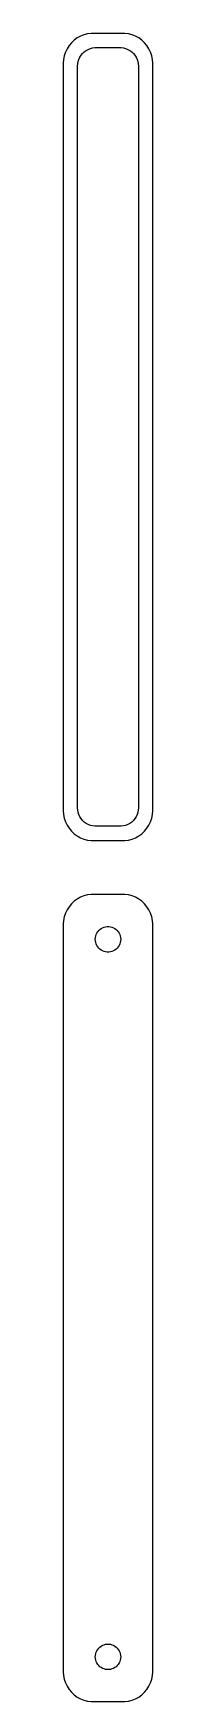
# Model space of a CAD drawing. Header units: metres. Extents: x -8 to 8, y 221 to 499.
import ezdxf

# ---------------------------------------------------------------- set-up
doc = ezdxf.new("R2010")
doc.units = ezdxf.units.M

msp = doc.modelspace()

# ---------------------------------------------------------------- linework, layer by layer
for p, q in [((-3.4369, 499.411), (-4.04507, 499.255)), ((-2.81395, 499.49), (-3.4369, 499.411)), ((2.81395, 499.49), (-2.81395, 499.49)), ((3.4369, 499.411), (2.81395, 499.49)), ((4.04507, 499.255), (3.4369, 499.411)), ((-6.88153, 496.909), (-7.14888, 496.341)), ((-6.54507, 497.439), (-6.88153, 496.909)), ((-6.14484, 497.923), (-6.54507, 497.439)), ((-5.68712, 498.353), (-6.14484, 497.923)), ((-5.17912, 498.722), (-5.68712, 498.353)), ((-4.62889, 499.024), (-5.17912, 498.722)), ((-4.04507, 499.255), (-4.62889, 499.024)), ((-3.98424, 496.399), (-3.66798, 496.628)), ((-3.66798, 496.628), (-3.32541, 496.817)), ((-3.32541, 496.817), (-2.96194, 496.961)), ((-2.96194, 496.961), (-2.5833, 497.058)), ((-2.5833, 497.058), (-2.19545, 497.107)), ((-2.19545, 497.107), (2.19545, 497.107)), ((2.19545, 497.107), (2.5833, 497.058)), ((2.5833, 497.058), (2.96194, 496.961)), ((2.96194, 496.961), (3.32541, 496.817)), ((3.32541, 496.817), (3.66798, 496.628)), ((3.66798, 496.628), (3.98424, 496.399)), ((4.62889, 499.024), (4.04507, 499.255)), ((5.17912, 498.722), (4.62889, 499.024)), ((5.68712, 498.353), (5.17912, 498.722)), ((6.14484, 497.923), (5.68712, 498.353)), ((6.54507, 497.439), (6.14484, 497.923)), ((6.88153, 496.909), (6.54507, 497.439)), ((7.14888, 496.341), (6.88153, 496.909)), ((-7.46057, 495.127), (-7.5, 494.5)), ((-7.5, 494.5), (-7.5, 369.5)), ((-7.34291, 495.743), (-7.46057, 495.127)), ((-7.14888, 496.341), (-7.34291, 495.743)), ((-5.11292, 494), (-5.08836, 494.39)), ((-5.11292, 370), (-5.11292, 494)), ((-5.08836, 494.39), (-5.01512, 494.774)), ((-5.01512, 494.774), (-4.89432, 495.146)), ((-4.89432, 495.146), (-4.72786, 495.5)), ((-4.72786, 495.5), (-4.5184, 495.83)), ((-4.5184, 495.83), (-4.26921, 496.131)), ((-4.26921, 496.131), (-3.98424, 496.399)), ((3.98424, 496.399), (4.26921, 496.131)), ((4.26921, 496.131), (4.5184, 495.83)), ((4.5184, 495.83), (4.72786, 495.5)), ((4.72786, 495.5), (4.89432, 495.146)), ((4.89432, 495.146), (5.01512, 494.774)), ((5.01512, 494.774), (5.08836, 494.39)), ((5.08836, 494.39), (5.11292, 494)), ((5.11292, 494), (5.11292, 370)), ((7.34291, 495.743), (7.14888, 496.341)), ((7.46057, 495.127), (7.34291, 495.743)), ((7.5, 494.5), (7.46057, 495.127)), ((7.5, 369.5), (7.5, 494.5)), ((-7.5, 369.5), (-7.46057, 368.873)), ((-7.46057, 368.873), (-7.34291, 368.257)), ((-7.34291, 368.257), (-7.14888, 367.659)), ((-5.08836, 369.61), (-5.11292, 370)), ((-5.01512, 369.226), (-5.08836, 369.61)), ((-4.89432, 368.854), (-5.01512, 369.226)), ((-4.72786, 368.5), (-4.89432, 368.854)), ((-4.5184, 368.17), (-4.72786, 368.5)), ((4.72786, 368.5), (4.5184, 368.17)), ((4.89432, 368.854), (4.72786, 368.5)), ((5.01512, 369.226), (4.89432, 368.854)), ((5.08836, 369.61), (5.01512, 369.226)), ((5.11292, 370), (5.08836, 369.61)), ((7.14888, 367.659), (7.34291, 368.257)), ((7.34291, 368.257), (7.46057, 368.873)), ((7.46057, 368.873), (7.5, 369.5)), ((-7.14888, 367.659), (-6.88153, 367.091)), ((-6.88153, 367.091), (-6.54507, 366.561)), ((-6.54507, 366.561), (-6.14484, 366.077)), ((-6.14484, 366.077), (-5.68712, 365.647)), ((-5.68712, 365.647), (-5.17912, 365.278)), ((-4.26921, 367.869), (-4.5184, 368.17)), ((-3.98424, 367.601), (-4.26921, 367.869)), ((-3.66798, 367.372), (-3.98424, 367.601)), ((-3.32541, 367.183), (-3.66798, 367.372)), ((-2.96194, 367.039), (-3.32541, 367.183)), ((-2.5833, 366.942), (-2.96194, 367.039)), ((-2.19545, 366.893), (-2.5833, 366.942)), ((2.19545, 366.893), (-2.19545, 366.893)), ((2.5833, 366.942), (2.19545, 366.893)), ((2.96194, 367.039), (2.5833, 366.942)), ((3.32541, 367.183), (2.96194, 367.039)), ((3.66798, 367.372), (3.32541, 367.183)), ((3.98424, 367.601), (3.66798, 367.372)), ((4.26921, 367.869), (3.98424, 367.601)), ((4.5184, 368.17), (4.26921, 367.869)), ((5.17912, 365.278), (5.68712, 365.647)), ((5.68712, 365.647), (6.14484, 366.077)), ((6.14484, 366.077), (6.54507, 366.561)), ((6.54507, 366.561), (6.88153, 367.091)), ((6.88153, 367.091), (7.14888, 367.659)), ((-5.17912, 365.278), (-4.62889, 364.976)), ((-4.62889, 364.976), (-4.04507, 364.745)), ((-4.04507, 364.745), (-3.4369, 364.589)), ((-3.4369, 364.589), (-2.81395, 364.51)), ((-2.81395, 364.51), (2.81395, 364.51)), ((2.81395, 364.51), (3.4369, 364.589)), ((3.4369, 364.589), (4.04507, 364.745)), ((4.04507, 364.745), (4.62889, 364.976)), ((4.62889, 364.976), (5.17912, 365.278)), ((-5.68712, 354.353), (-6.14484, 353.923)), ((-5.17912, 354.722), (-5.68712, 354.353)), ((-4.62889, 355.024), (-5.17912, 354.722)), ((-4.04507, 355.255), (-4.62889, 355.024)), ((-3.4369, 355.411), (-4.04507, 355.255)), ((-2.81395, 355.49), (-3.4369, 355.411)), ((2.81395, 355.49), (-2.81395, 355.49)), ((3.4369, 355.411), (2.81395, 355.49)), ((4.04507, 355.255), (3.4369, 355.411)), ((4.62889, 355.024), (4.04507, 355.255)), ((5.17912, 354.722), (4.62889, 355.024)), ((5.68712, 354.353), (5.17912, 354.722)), ((6.14484, 353.923), (5.68712, 354.353)), ((-7.34291, 351.743), (-7.46057, 351.127)), ((-7.14888, 352.341), (-7.34291, 351.743)), ((-6.88153, 352.909), (-7.14888, 352.341)), ((-6.54507, 353.439), (-6.88153, 352.909)), ((-6.14484, 353.923), (-6.54507, 353.439)), ((6.54507, 353.439), (6.14484, 353.923)), ((6.88153, 352.909), (6.54507, 353.439)), ((7.14888, 352.341), (6.88153, 352.909)), ((7.34291, 351.743), (7.14888, 352.341)), ((7.46057, 351.127), (7.34291, 351.743)), ((-7.46057, 351.127), (-7.5, 350.5)), ((-7.5, 350.5), (-7.5, 225.5)), ((-2.06821, 348.531), (-1.98534, 348.786)), ((-1.98534, 348.786), (-1.87117, 349.029)), ((-1.87117, 349.029), (-1.72748, 349.255)), ((-1.72748, 349.255), (-1.55655, 349.462)), ((-1.55655, 349.462), (-1.36108, 349.645)), ((-1.36108, 349.645), (-1.14413, 349.803)), ((-1.14413, 349.803), (-0.909149, 349.932)), ((-0.909149, 349.932), (-0.659836, 350.031)), ((-0.659836, 350.031), (-0.400101, 350.097)), ((-0.400101, 350.097), (-0.134064, 350.131)), ((-0.134064, 350.131), (0.134064, 350.131)), ((0.134064, 350.131), (0.400101, 350.097)), ((0.400101, 350.097), (0.659836, 350.031)), ((0.659836, 350.031), (0.909149, 349.932)), ((0.909149, 349.932), (1.14413, 349.803)), ((1.14413, 349.803), (1.36108, 349.645)), ((1.36108, 349.645), (1.55655, 349.462)), ((1.55655, 349.462), (1.72748, 349.255)), ((1.72748, 349.255), (1.87117, 349.029)), ((1.87117, 349.029), (1.98534, 348.786)), ((1.98534, 348.786), (2.06821, 348.531)), ((7.5, 350.5), (7.46057, 351.127)), ((7.5, 225.5), (7.5, 350.5)), ((-2.13528, 348), (-2.11845, 348.268)), ((-2.11845, 347.732), (-2.13528, 348)), ((-2.11845, 348.268), (-2.06821, 348.531)), ((-2.06821, 347.469), (-2.11845, 347.732)), ((-1.98534, 347.214), (-2.06821, 347.469)), ((-1.87117, 346.971), (-1.98534, 347.214)), ((-1.72748, 346.745), (-1.87117, 346.971)), ((-1.55655, 346.538), (-1.72748, 346.745)), ((-1.36108, 346.355), (-1.55655, 346.538)), ((-1.14413, 346.197), (-1.36108, 346.355)), ((-0.909149, 346.068), (-1.14413, 346.197)), ((-0.659836, 345.969), (-0.909149, 346.068)), ((-0.400101, 345.903), (-0.659836, 345.969)), ((0.659836, 345.969), (0.400101, 345.903)), ((0.909149, 346.068), (0.659836, 345.969)), ((1.14413, 346.197), (0.909149, 346.068)), ((1.36108, 346.355), (1.14413, 346.197)), ((1.55655, 346.538), (1.36108, 346.355)), ((1.72748, 346.745), (1.55655, 346.538)), ((1.87117, 346.971), (1.72748, 346.745)), ((1.98534, 347.214), (1.87117, 346.971)), ((2.06821, 347.469), (1.98534, 347.214)), ((2.06821, 348.531), (2.11845, 348.268)), ((2.11845, 347.732), (2.06821, 347.469)), ((2.11845, 348.268), (2.13528, 348)), ((2.13528, 348), (2.11845, 347.732)), ((-0.134064, 345.869), (-0.400101, 345.903)), ((0.134064, 345.869), (-0.134064, 345.869)), ((0.400101, 345.903), (0.134064, 345.869)), ((-2.06821, 228.531), (-1.98534, 228.786)), ((-1.98534, 228.786), (-1.87117, 229.029)), ((-1.87117, 229.029), (-1.72748, 229.255)), ((-1.72748, 229.255), (-1.55655, 229.462)), ((-1.55655, 229.462), (-1.36108, 229.645)), ((-1.36108, 229.645), (-1.14413, 229.803)), ((-1.14413, 229.803), (-0.909149, 229.932)), ((-0.909149, 229.932), (-0.659836, 230.031)), ((-0.659836, 230.031), (-0.400101, 230.097)), ((-0.400101, 230.097), (-0.134064, 230.131)), ((-0.134064, 230.131), (0.134064, 230.131)), ((0.134064, 230.131), (0.400101, 230.097)), ((0.400101, 230.097), (0.659836, 230.031)), ((0.659836, 230.031), (0.909149, 229.932)), ((0.909149, 229.932), (1.14413, 229.803)), ((1.14413, 229.803), (1.36108, 229.645)), ((1.36108, 229.645), (1.55655, 229.462)), ((1.55655, 229.462), (1.72748, 229.255)), ((1.72748, 229.255), (1.87117, 229.029)), ((1.87117, 229.029), (1.98534, 228.786)), ((1.98534, 228.786), (2.06821, 228.531)), ((-2.13528, 228), (-2.11845, 228.268)), ((-2.11845, 227.732), (-2.13528, 228)), ((-2.11845, 228.268), (-2.06821, 228.531)), ((-2.06821, 227.469), (-2.11845, 227.732)), ((-1.98534, 227.214), (-2.06821, 227.469)), ((-1.87117, 226.971), (-1.98534, 227.214)), ((-1.72748, 226.745), (-1.87117, 226.971)), ((-1.55655, 226.538), (-1.72748, 226.745)), ((-1.36108, 226.355), (-1.55655, 226.538)), ((-1.14413, 226.197), (-1.36108, 226.355)), ((-0.909149, 226.068), (-1.14413, 226.197)), ((-0.659836, 225.969), (-0.909149, 226.068)), ((0.909149, 226.068), (0.659836, 225.969)), ((1.14413, 226.197), (0.909149, 226.068)), ((1.36108, 226.355), (1.14413, 226.197)), ((1.55655, 226.538), (1.36108, 226.355)), ((1.72748, 226.745), (1.55655, 226.538)), ((1.87117, 226.971), (1.72748, 226.745)), ((1.98534, 227.214), (1.87117, 226.971)), ((2.06821, 227.469), (1.98534, 227.214)), ((2.06821, 228.531), (2.11845, 228.268)), ((2.11845, 227.732), (2.06821, 227.469)), ((2.11845, 228.268), (2.13528, 228)), ((2.13528, 228), (2.11845, 227.732)), ((-7.5, 225.5), (-7.46057, 224.873)), ((-7.46057, 224.873), (-7.34291, 224.257)), ((-7.34291, 224.257), (-7.14888, 223.659)), ((-7.14888, 223.659), (-6.88153, 223.091)), ((-0.400101, 225.903), (-0.659836, 225.969)), ((-0.134064, 225.869), (-0.400101, 225.903)), ((0.134064, 225.869), (-0.134064, 225.869)), ((0.400101, 225.903), (0.134064, 225.869)), ((0.659836, 225.969), (0.400101, 225.903)), ((6.88153, 223.091), (7.14888, 223.659)), ((7.14888, 223.659), (7.34291, 224.257)), ((7.34291, 224.257), (7.46057, 224.873)), ((7.46057, 224.873), (7.5, 225.5)), ((-6.88153, 223.091), (-6.54507, 222.561)), ((-6.54507, 222.561), (-6.14484, 222.077)), ((-6.14484, 222.077), (-5.68712, 221.647)), ((-5.68712, 221.647), (-5.17912, 221.278)), ((-5.17912, 221.278), (-4.62889, 220.976)), ((-4.62889, 220.976), (-4.04507, 220.745)), ((-4.04507, 220.745), (-3.4369, 220.589)), ((-3.4369, 220.589), (-2.81395, 220.51)), ((-2.81395, 220.51), (2.81395, 220.51)), ((2.81395, 220.51), (3.4369, 220.589)), ((3.4369, 220.589), (4.04507, 220.745)), ((4.04507, 220.745), (4.62889, 220.976)), ((4.62889, 220.976), (5.17912, 221.278)), ((5.17912, 221.278), (5.68712, 221.647)), ((5.68712, 221.647), (6.14484, 222.077)), ((6.14484, 222.077), (6.54507, 222.561)), ((6.54507, 222.561), (6.88153, 223.091))]:
    msp.add_line(p, q)

doc.saveas('drawing.dxf')
